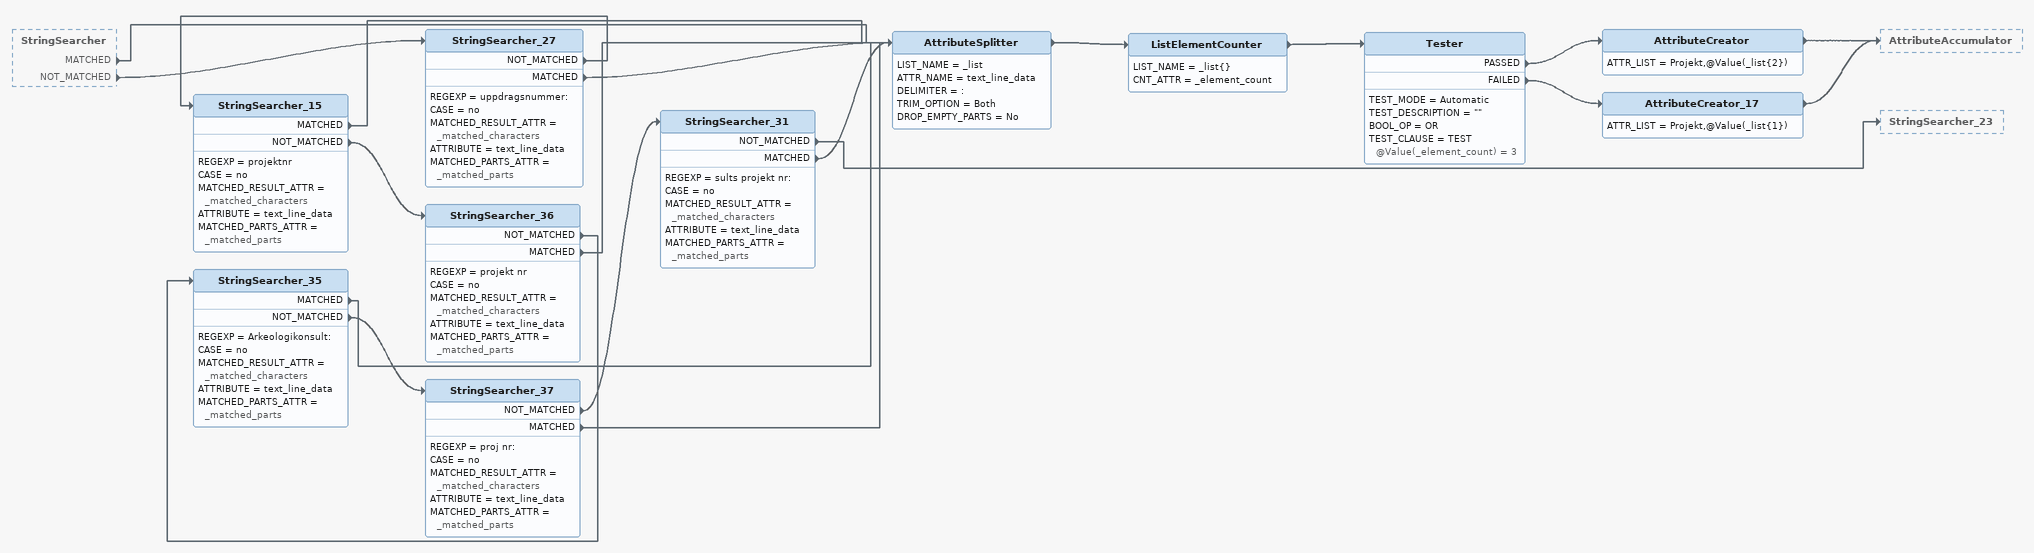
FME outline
StringSearcher [outside]
    MATCHED -> AttributeSplitter
    NOT_MATCHED -> StringSearcher_27
StringSearcher_27
    REGEXP = uppdragsnummer:
    CASE = no
    MATCHED_RESULT_ATTR = _matched_characters
    ATTRIBUTE = text_line_data
    MATCHED_PARTS_ATTR = _matched_parts
    NOT_MATCHED -> StringSearcher_15
    MATCHED -> AttributeSplitter
StringSearcher_15
    REGEXP = projektnr
    CASE = no
    MATCHED_RESULT_ATTR = _matched_characters
    ATTRIBUTE = text_line_data
    MATCHED_PARTS_ATTR = _matched_parts
    MATCHED -> AttributeSplitter
    NOT_MATCHED -> StringSearcher_36
StringSearcher_36
    REGEXP = projekt nr
    CASE = no
    MATCHED_RESULT_ATTR = _matched_characters
    ATTRIBUTE = text_line_data
    MATCHED_PARTS_ATTR = _matched_parts
    NOT_MATCHED -> StringSearcher_35
    MATCHED -> AttributeSplitter
StringSearcher_35
    REGEXP = Arkeologikonsult:
    CASE = no
    MATCHED_RESULT_ATTR = _matched_characters
    ATTRIBUTE = text_line_data
    MATCHED_PARTS_ATTR = _matched_parts
    MATCHED -> AttributeSplitter
    NOT_MATCHED -> StringSearcher_37
StringSearcher_37
    REGEXP = proj nr:
    CASE = no
    MATCHED_RESULT_ATTR = _matched_characters
    ATTRIBUTE = text_line_data
    MATCHED_PARTS_ATTR = _matched_parts
    NOT_MATCHED -> StringSearcher_31
    MATCHED -> AttributeSplitter
StringSearcher_31
    REGEXP = sults projekt nr:
    CASE = no
    MATCHED_RESULT_ATTR = _matched_characters
    ATTRIBUTE = text_line_data
    MATCHED_PARTS_ATTR = _matched_parts
    NOT_MATCHED -> StringSearcher_23
    MATCHED -> AttributeSplitter
AttributeSplitter
    LIST_NAME = _list
    ATTR_NAME = text_line_data
    DELIMITER = :
    TRIM_OPTION = Both
    DROP_EMPTY_PARTS = No
    -> ListElementCounter
ListElementCounter
    LIST_NAME = _list{}
    CNT_ATTR = _element_count
    -> Tester
Tester
    TEST_MODE = Automatic
    TEST_DESCRIPTION = ""
    BOOL_OP = OR
    TEST_CLAUSE = TEST @Value(_element_count) = 3
    PASSED -> AttributeCreator
    FAILED -> AttributeCreator_17
AttributeCreator
    ATTR_LIST = Projekt,@Value(_list{2})
    -> AttributeAccumulator
AttributeCreator_17
    ATTR_LIST = Projekt,@Value(_list{1})
    -> AttributeAccumulator
